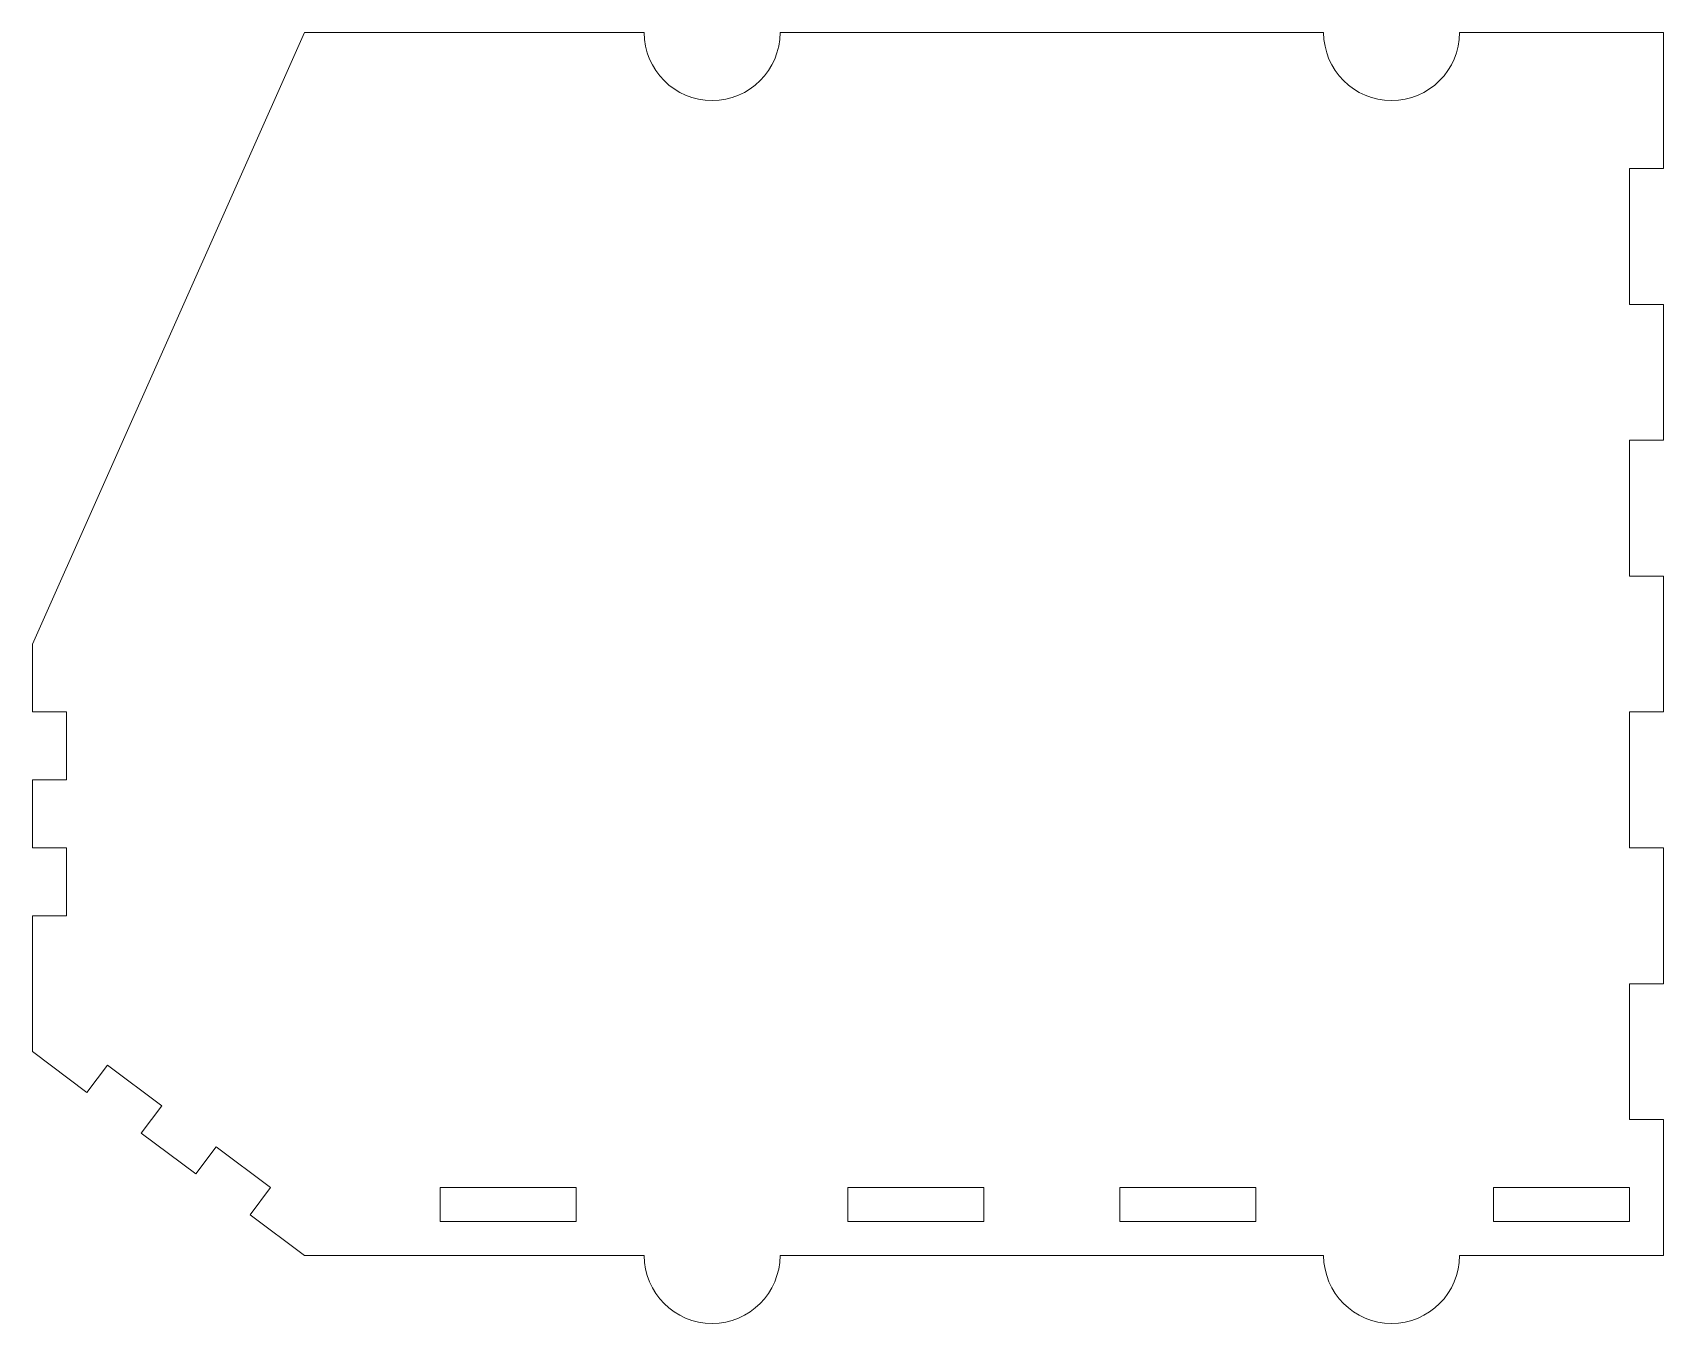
# Model space of a CAD drawing. Header units: millimetres. Extents: x 0 to 120, y -5 to 90.
import ezdxf

# ---------------------------------------------------------------- set-up
doc = ezdxf.new("R2010")
doc.units = ezdxf.units.MM

msp = doc.modelspace()

# ---------------------------------------------------------------- linework, layer by layer
at = {"color": 7, "linetype": 'Continuous', "lineweight": 15}
for p, q in [((20, 90), (0, 45)), ((45, 90), (20, 90)), ((95, 90), (55, 90)), ((120, 90), (105, 90)), ((120, 80), (120, 90)), ((117.5, 70), (117.5, 80)), ((117.5, 80), (120, 80)), ((120, 70), (117.5, 70)), ((120, 60), (120, 70)), ((117.5, 50), (117.5, 60)), ((117.5, 60), (120, 60)), ((120, 50), (117.5, 50)), ((120, 40), (120, 50)), ((0, 45), (0, 40)), ((0, 40), (2.5, 40)), ((2.5, 40), (2.5, 35)), ((117.5, 30), (117.5, 40)), ((117.5, 40), (120, 40)), ((2.5, 35), (0, 35)), ((0, 35), (0, 30)), ((0, 30), (2.5, 30)), ((2.5, 30), (2.5, 25)), ((120, 30), (117.5, 30)), ((120, 20), (120, 30)), ((2.5, 25), (0, 25)), ((0, 25), (0, 15)), ((117.5, 10), (117.5, 20)), ((117.5, 20), (120, 20)), ((0, 15), (4, 12)), ((4, 12), (5.5, 14)), ((5.5, 14), (9.5, 11)), ((9.5, 11), (8, 9)), ((120, 10), (117.5, 10)), ((120, 0), (120, 10)), ((8, 9), (12, 6)), ((12, 6), (13.5, 8)), ((13.5, 8), (17.5, 5)), ((17.5, 5), (16, 3)), ((40, 5), (30, 5)), ((30, 5), (30, 2.5)), ((40, 2.5), (40, 5)), ((70, 5), (60, 5)), ((60, 5), (60, 2.5)), ((70, 2.5), (70, 5)), ((90, 5), (80, 5)), ((80, 5), (80, 2.5)), ((90, 2.5), (90, 5)), ((117.5, 5), (107.5, 5)), ((107.5, 5), (107.5, 2.5)), ((117.5, 2.5), (117.5, 5)), ((16, 3), (20, 0)), ((30, 2.5), (40, 2.5)), ((60, 2.5), (70, 2.5)), ((80, 2.5), (90, 2.5)), ((107.5, 2.5), (117.5, 2.5)), ((20, 0), (45, 0)), ((55, 0), (95, 0)), ((105, 0), (120, 0))]:
    msp.add_line(p, q, dxfattribs=at)
for centre in [(50, 90), (100, 90), (50, 0), (100, 0)]:
    msp.add_arc(centre, 5, 180, 0, dxfattribs=at)

doc.saveas('drawing.dxf')
